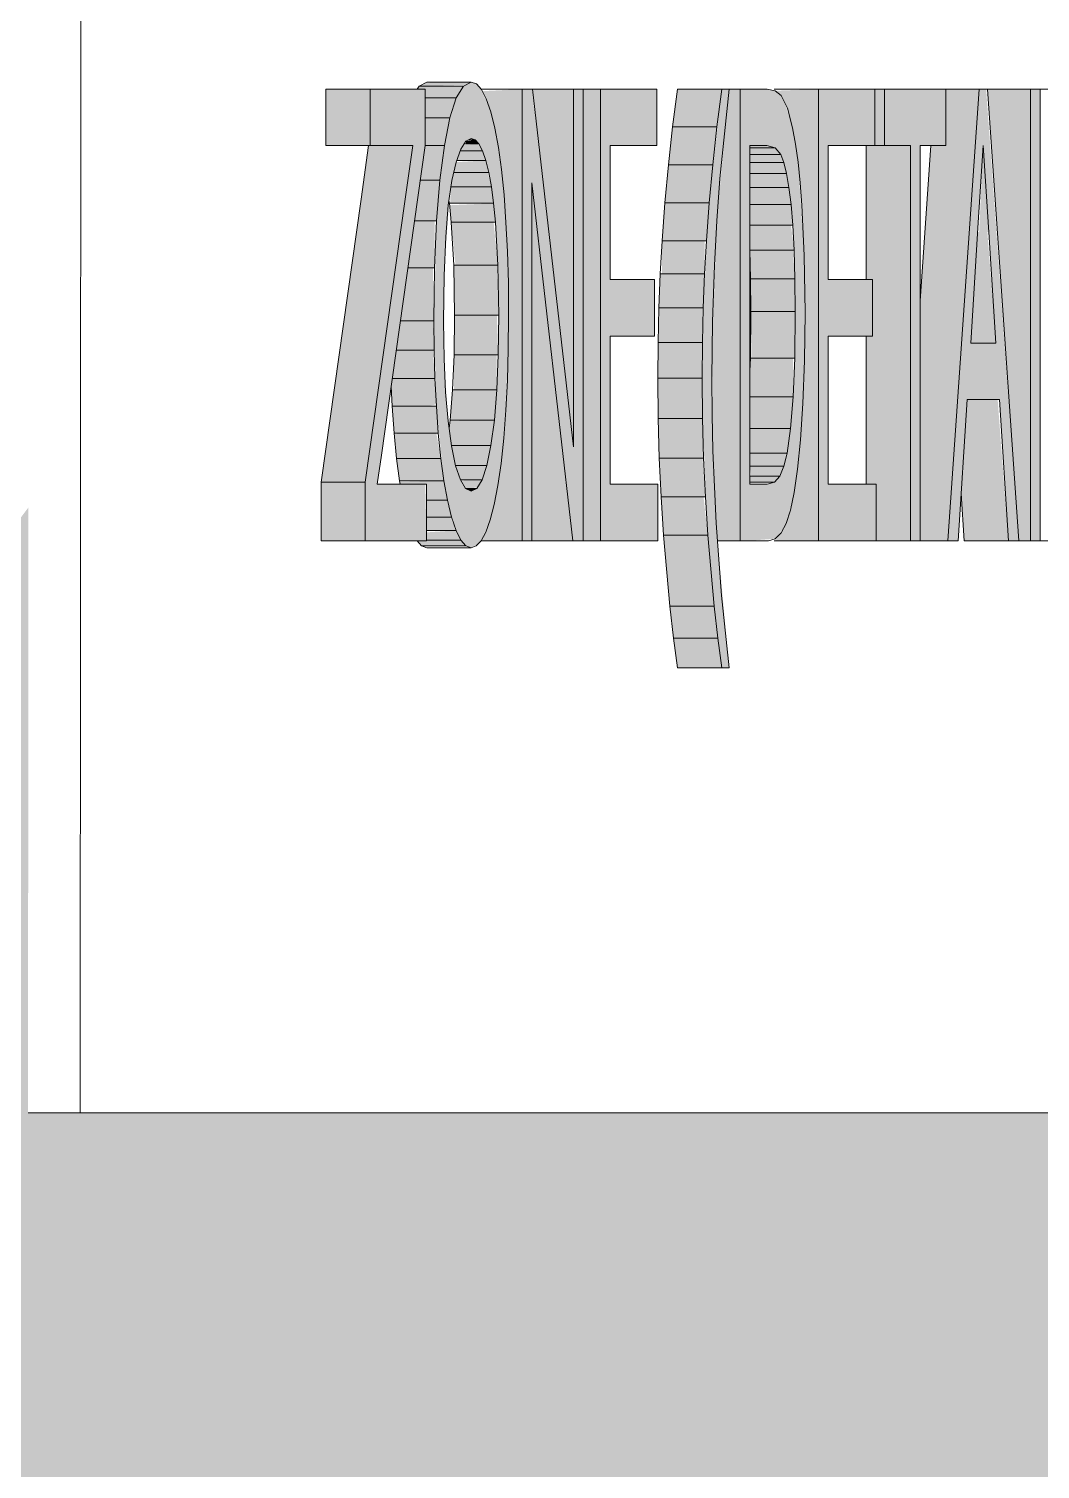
# Model space of a CAD drawing. Header units: millimetres. Extents: x -4612930 to -4329258, y -1064 to 30311.
# Drawn here: x -4522475 to -4521349, y 12646 to 14248 of the extents above; entities that cross this region are included whole.
import ezdxf

# ---------------------------------------------------------------- set-up
doc = ezdxf.new("R2010")
doc.units = ezdxf.units.MM
doc.layers.add('A-GENM', color=13, linetype='Continuous', lineweight=5)

# ---------------------------------------------------------------- blocks, each defined once
blk = doc.blocks.new('Generic Models 20 - Generic Models 13-2246191-SOUTH WEST')
at = {"layer": 'A-GENM'}
h = blk.add_hatch(color=256, dxfattribs=at)
h.paths.add_polyline_path([(-4522941.9, 10755.4), (-4522866.3, 10813.1), (-4523346.6, 10837.4), (-4523351.7, 10836.6), (-4523355.3, 10789), (-4523354.9, 10777.4), (-4522945.6, 10755.6)])
h.paths.add_polyline_path([(-4523374.6, 10778.5), (-4523371.9, 10805.9), (-4523368.9, 10834.3), (-4523370.4, 10837.8), (-4523376.9, 10839.6), (-4523381, 10840.9), (-4524586, 10904.2), (-4524591.6, 10898.9), (-4524594.7, 10855.9), (-4524593, 10843.5), (-4523375.1, 10778.5)])
h.paths.add_polyline_path([(-4523394.2, 10783.6), (-4523405.9, 10786.4), (-4523397.5, 10789), (-4523395, 10786.6)])
h.paths.add_polyline_path([(-4522856.5, 10820.6), (-4520528.4, 12600), (-4520368.2, 15902.2), (-4520832.7, 15901.6), (-4521175.5, 15445.3), (-4520679.7, 15445.3), (-4520680.7, 13042.4), (-4522475.3, 13042.4), (-4522475.1, 13715.8), (-4524580.6, 10913.6), (-4523372.9, 10849.9), (-4523374.7, 10851.1), (-4523344.3, 10847.5), (-4523339, 10846.6), (-4522907.9, 10823.4)])
h.paths.add_polyline_path([(-4524614.1, 10844.6), (-4524612.5, 10871.2), (-4524631.7, 10845.6), (-4524614.1, 10844.6)])
for p, q in [((-4522416.2, 15445.3), (-4522417.2, 13042.4)), ((-4522475.3, 13042.4), (-4522417.2, 13042.4)), ((-4522417.2, 13042.4), (-4520680.7, 13042.4))]:
    blk.add_line(p, q, dxfattribs=at)

msp = doc.modelspace()

# ---------------------------------------------------------------- hatches: boundary and pattern name
at = {"layer": 'A-GENM'}
for points in [[(-4522094.7, 14118.5), (-4522094.7, 14181.3), (-4522144, 14181.3), (-4522144, 14118.5), (-4522100.2, 14118.5)], [(-4522032, 13679), (-4522033.4, 13741.8), (-4522086.8, 13741.8), (-4522033.4, 14118.6), (-4522033.4, 14181.3), (-4522094.7, 14181.3), (-4522094.7, 14118.5), (-4522047.1, 14118.5), (-4522100.2, 13741.8), (-4522100.2, 13679)], [(-4521998.9, 14171.5), (-4521991, 14184.7), (-4522040.2, 14184.7), (-4522042.3, 14181.3), (-4522033.4, 14181.3), (-4522033.4, 14171.5), (-4522006, 14171.5)], [(-4522033.4, 14184.7), (-4521988.2, 14186.1), (-4521982.2, 14189.1), (-4522033.4, 14188.2), (-4522040.2, 14184.7)], [(-4521925.7, 13679), (-4521925.7, 14181.3), (-4521969.8, 14179), (-4521960.5, 14156), (-4521951.9, 14115.5), (-4521945.8, 14063.7), (-4521941, 13965.9), (-4521942.1, 13857.2), (-4521949, 13764.8), (-4521956.6, 13719.3), (-4521966.4, 13688.2), (-4521970.1, 13679), (-4521964.1, 13679)], [(-4521868.5, 13679), (-4521857.6, 13679), (-4521857.6, 14181.3), (-4521868.5, 14181.3), (-4521869.3, 13790.1), (-4521914.8, 14181.3), (-4521925.7, 14181.3), (-4521925.7, 13679), (-4521914.8, 13679), (-4521914.8, 14077.1), (-4521869.3, 13679)], [(-4521868.5, 13783.4), (-4521868.5, 14181.3), (-4521914.1, 14181.3), (-4521869.3, 13790.1)], [(-4521838.5, 13679), (-4521838.5, 14181.3), (-4521857.6, 14181.3), (-4521857.6, 13679)], [(-4521774.5, 13679), (-4521774.5, 13741.8), (-4521827.6, 13741.8), (-4521827.6, 13906.6), (-4521778.5, 13906.6), (-4521778.5, 13969.4), (-4521827.6, 13969.4), (-4521827.6, 14118.5), (-4521775.8, 14118.5), (-4521775.8, 14181.3), (-4521838.5, 14181.3), (-4521838.5, 13679), (-4521794.8, 13679)], [(-4521732.4, 14139.2), (-4521709, 14139.2), (-4521703.6, 14181.3), (-4521752.8, 14181.3), (-4521758.2, 14139.2)], [(-4521695.4, 13537.7), (-4521709, 13688.2), (-4521712, 13745), (-4521714.5, 13859.5), (-4521711.7, 13985.5), (-4521703.6, 14101.6), (-4521695.4, 14181.3), (-4521703.6, 14181.3), (-4521717.5, 14054.9), (-4521724.2, 13937.9), (-4521725, 13815), (-4521719.3, 13688.2), (-4521712, 13606), (-4521703.6, 13537.7)], [(-4521708.3, 13679), (-4521683.1, 13679), (-4521683.1, 14181.3), (-4521695.4, 14181.3), (-4521709.1, 14034.6), (-4521714.1, 13899.3), (-4521713.3, 13779), (-4521709, 13688.2)], [(-4521595.9, 13679), (-4521595.9, 14181.3), (-4521644.1, 14179.5), (-4521637.5, 14174.1), (-4521628.9, 14154.1), (-4521621.4, 14120.2), (-4521614.3, 14052.3), (-4521610.9, 13932.9), (-4521613.2, 13831.5), (-4521619.2, 13758.4), (-4521627.2, 13712.8), (-4521637.6, 13687.6), (-4521644.1, 13679), (-4521637.6, 13679)], [(-4521543, 13679), (-4521531.9, 13679), (-4521531.9, 13741.8), (-4521585, 13741.8), (-4521585, 13906.6), (-4521536, 13906.6), (-4521536, 13969.4), (-4521585, 13969.4), (-4521585, 14118.5), (-4521533.2, 14118.5), (-4521533.2, 14181.3), (-4521595.9, 14181.3), (-4521595.9, 13679), (-4521564.7, 13679)], [(-4521522.3, 14118.5), (-4521522.3, 14181.3), (-4521533.2, 14181.3), (-4521533.2, 14118.5)], [(-4521482.8, 13679), (-4521482.8, 14118.5), (-4521454.2, 14118.5), (-4521454.2, 14181.3), (-4521522.3, 14181.3), (-4521522.3, 14118.5), (-4521493.7, 14118.5), (-4521493.7, 13679)], [(-4521452.1, 13679), (-4521417.2, 14181.3), (-4521454.2, 14181.3), (-4521454.2, 14118.5), (-4521470.8, 14118.5), (-4521482.8, 13945.8), (-4521482.8, 13679)], [(-4521373.2, 13679), (-4521360.2, 13679), (-4521360.2, 14181.3), (-4521408, 14181.3), (-4521373.8, 13688.2)], [(-4521360.2, 13679), (-4521349.3, 13679), (-4521349.3, 14181.3), (-4521360.2, 14181.3), (-4521360.2, 13688.2)], [(-4522006, 14149.5), (-4521998.9, 14171.5), (-4522033.4, 14171.5), (-4522033.4, 14149.5), (-4522012.2, 14149.5)], [(-4522025, 14118.6), (-4522012.2, 14118.6), (-4522006, 14149.5), (-4522033.4, 14149.5), (-4522033.4, 14118.6)], [(-4521713.6, 14097.1), (-4521709, 14139.2), (-4521758.2, 14139.2), (-4521762.9, 14097.1), (-4521732.4, 14097.1)], [(-4522060.2, 14058.8), (-4522055.6, 14058.8), (-4522047.1, 14118.5), (-4522096.4, 14118.5), (-4522104.8, 14058.8), (-4522082.2, 14058.8)], [(-4522033.4, 14080), (-4522017.3, 14080), (-4522012.2, 14118.6), (-4522033.4, 14118.5), (-4522038.9, 14080)], [(-4521988.2, 14112.7), (-4521969.8, 14112.7), (-4521975, 14120.3), (-4521991, 14119.1), (-4521993.7, 14112.7), (-4521991, 14112.7)], [(-4521973.7, 14120.3), (-4521977.8, 14124.8), (-4521988.2, 14123.4), (-4521988.2, 14120.3), (-4521975, 14120.3)], [(-4521653.3, 14116), (-4521645.2, 14116.3), (-4521653.3, 14118.5), (-4521672.2, 14118.5), (-4521672.2, 14116), (-4521653.3, 14116)], [(-4521644.9, 14108.5), (-4521637.8, 14108.5), (-4521645.2, 14116), (-4521672.2, 14116), (-4521672.2, 14108.5), (-4521645.2, 14108.5)], [(-4521501.3, 13679), (-4521493.7, 13679), (-4521493.7, 14118.5), (-4521543, 14118.5), (-4521543, 13969.4), (-4521536, 13969.4), (-4521536, 13906.6), (-4521543, 13906.6), (-4521543, 13741.8), (-4521531.9, 13741.8), (-4521531.9, 13679)], [(-4521408, 14022.2), (-4521406.5, 14022.2), (-4521412.6, 14118.5), (-4521417.2, 14022.2), (-4521409.4, 14022.2)], [(-4521962.8, 14088.6), (-4521966.2, 14102), (-4521999.1, 14100), (-4522001.7, 14088.6), (-4521964.1, 14088.6)], [(-4521973.7, 14102), (-4521966.2, 14102), (-4521969.8, 14112.7), (-4521994.6, 14112.7), (-4521998.4, 14102), (-4521975, 14102)], [(-4521637.8, 14099.7), (-4521634.6, 14099.7), (-4521637.8, 14108.5), (-4521672.2, 14108.5), (-4521672.2, 14099.7), (-4521644.1, 14099.7)], [(-4521637.8, 14087.5), (-4521631.6, 14087.5), (-4521634.6, 14099.7), (-4521672.2, 14099.7), (-4521672.2, 14087.5), (-4521645.2, 14087.5)], [(-4521959.9, 14072.7), (-4521964.1, 14088.6), (-4522001.8, 14088.4), (-4522003.9, 14072.7), (-4521963.6, 14072.7)], [(-4521732.4, 14054.9), (-4521717.5, 14054.9), (-4521713.6, 14097.1), (-4521762.9, 14097.1), (-4521766.8, 14054.9), (-4521762.9, 14054.9)], [(-4521628.9, 14071.8), (-4521631.6, 14087.5), (-4521672.2, 14087.5), (-4521672.2, 14071.8), (-4521631.6, 14071.8)], [(-4522045.3, 14034.6), (-4522020.9, 14034.6), (-4522017.3, 14080), (-4522038.9, 14080), (-4522041.9, 14058.8)], [(-4521961.5, 14054.3), (-4521957.4, 14054.3), (-4521959.9, 14072.7), (-4522004.8, 14072.7), (-4522005.8, 14054.3), (-4521962.8, 14054.3)], [(-4521914.8, 13679), (-4521869.3, 13679), (-4521914.8, 14077.1), (-4521914.8, 13688.2)], [(-4521631.6, 14052.8), (-4521626.5, 14052.8), (-4521628.9, 14071.8), (-4521672.2, 14071.8), (-4521672.2, 14052.8), (-4521645.2, 14052.8)], [(-4522100.2, 13744.1), (-4522055.6, 14058.8), (-4522104.8, 14058.8), (-4522149.4, 13744.1)], [(-4521959.1, 14033.4), (-4521955.3, 14033.4), (-4521957.4, 14054.3), (-4522006.4, 14052.1), (-4522003.8, 14033.4), (-4521959.9, 14033.4)], [(-4521762.9, 14012.6), (-4521720.7, 14012.6), (-4521717.5, 14054.9), (-4521766.8, 14054.9), (-4521769.9, 14012.6), (-4521766.8, 14012.6)], [(-4521624.4, 14029.8), (-4521626.5, 14052.8), (-4521672.2, 14052.8), (-4521672.2, 14029.8), (-4521626.5, 14029.8)], [(-4522052.7, 13982.4), (-4522023.1, 13982.4), (-4522023.1, 14034.6), (-4522045.3, 14034.6), (-4522047.1, 14021.8)], [(-4521964.1, 13985.4), (-4521952.6, 13985.4), (-4521957.4, 14033.4), (-4522004.6, 14033.4), (-4521999.8, 13985.4), (-4521975, 13985.4)], [(-4521672.2, 14002.3), (-4521623, 14002.3), (-4521626.5, 14029.8), (-4521672.2, 14029.8), (-4521672.2, 14002.7)], [(-4521398.6, 13898.8), (-4521408, 14022.2), (-4521418.7, 14022.2), (-4521426.6, 13898.8), (-4521403.3, 13898.8)], [(-4521732.4, 13975.7), (-4521722.7, 13975.7), (-4521722.7, 14012.6), (-4521769.9, 14012.6), (-4521769.9, 13975.7), (-4521762.9, 13975.7)], [(-4521671.4, 13970.3), (-4521622.1, 13970.3), (-4521624.4, 14002.3), (-4521672.2, 14002.3), (-4521671.4, 13973)], [(-4522023.9, 13923.5), (-4522025, 13982.4), (-4522052.7, 13982.4), (-4522061, 13923.5), (-4522025, 13923.5)], [(-4522000.9, 13929.8), (-4521951.6, 13929.8), (-4521953.6, 13985.4), (-4522001.8, 13985.4), (-4522001.4, 13962.2)], [(-4521725.1, 13937.9), (-4521724.2, 13937.9), (-4521722.7, 13975.7), (-4521772, 13975.7), (-4521773.5, 13937.9), (-4521732.4, 13937.9)], [(-4521622.1, 13933.8), (-4521621.8, 13933.8), (-4521623, 13970.3), (-4521671.4, 13970.3), (-4521670.4, 13933.8), (-4521622.4, 13933.8)], [(-4522065.6, 13891), (-4522023.5, 13891), (-4522025, 13923.5), (-4522061, 13923.5)], [(-4521964.1, 13885.6), (-4521952.2, 13885.6), (-4521953.8, 13929.8), (-4522000.9, 13929.8), (-4522001.4, 13885.6), (-4521975, 13885.6)], [(-4521725.1, 13899.3), (-4521725.1, 13937.9), (-4521773.5, 13937.9), (-4521774.3, 13899.3), (-4521732.4, 13899.3)], [(-4521622.4, 13882.2), (-4521622.4, 13933.8), (-4521671.1, 13933.8), (-4521670.7, 13882.2), (-4521624.2, 13882.2)], [(-4521725.4, 13859.9), (-4521725.1, 13899.3), (-4521774.3, 13899.3), (-4521774.5, 13859.9), (-4521732.4, 13859.9)], [(-4522023.5, 13859.3), (-4522022.6, 13859.3), (-4522025, 13891), (-4522065.6, 13891), (-4522070.1, 13859.3), (-4522025, 13859.3)], [(-4521975, 13846.7), (-4521953.8, 13846.7), (-4521953.8, 13885.6), (-4522001.4, 13885.6), (-4522001.4, 13846.7)], [(-4521627, 13838.9), (-4521624.2, 13838.9), (-4521624.2, 13882.2), (-4521671.7, 13882.2), (-4521671.7, 13838.9), (-4521645.2, 13838.9)], [(-4521732.4, 13815), (-4521725, 13815), (-4521725.4, 13859.9), (-4521774.6, 13859.9), (-4521774.2, 13815)], [(-4522032, 13828.5), (-4522021.2, 13830.6), (-4522023.5, 13859.3), (-4522070.1, 13859.3), (-4522071.4, 13850.4), (-4522070.3, 13828.5), (-4522033.4, 13828.5)], [(-4522005.7, 13813.1), (-4521956.5, 13813.1), (-4521953.8, 13846.7), (-4522003, 13846.7), (-4522004.3, 13830.6)], [(-4522025, 13798.5), (-4522018.9, 13798.5), (-4522021.1, 13828.5), (-4522070.3, 13828.5), (-4522067.6, 13798.5), (-4522032, 13798.5)], [(-4521661.5, 13803.7), (-4521627, 13803.7), (-4521624.2, 13838.9), (-4521672.2, 13838.9), (-4521671.7, 13803.7)], [(-4521408, 13679), (-4521384.7, 13679), (-4521396.6, 13836), (-4521430.6, 13836), (-4521437.2, 13731.3), (-4521433.9, 13679), (-4521409.4, 13679)], [(-4521960.3, 13785), (-4521956.5, 13813.1), (-4522005.9, 13812.1), (-4522006.9, 13804.1), (-4522004.2, 13785), (-4521964.1, 13785)], [(-4521773.1, 13770.9), (-4521723.8, 13770.9), (-4521725, 13815), (-4521774.2, 13815)], [(-4522032, 13770.5), (-4522016.1, 13770.5), (-4522021.1, 13798.5), (-4522068, 13797.8), (-4522065.3, 13770.5), (-4522033.4, 13770.5)], [(-4521634.4, 13776.5), (-4521630.8, 13776.5), (-4521627, 13803.7), (-4521672.2, 13803.7), (-4521671.7, 13776.5), (-4521645.2, 13776.5)], [(-4521999.6, 13762.6), (-4521964.9, 13762.6), (-4521960.3, 13785), (-4522004.2, 13784.5), (-4521999.7, 13762.6)], [(-4522021.1, 13745.7), (-4522012.7, 13745.7), (-4522016.1, 13770.5), (-4522065.3, 13770.5), (-4522062, 13745.7), (-4522025, 13745.7)], [(-4521723.8, 13727.6), (-4521721.8, 13727.6), (-4521725, 13770.9), (-4521773.1, 13770.9), (-4521771.1, 13727.6), (-4521725, 13727.6)], [(-4521651.6, 13761.8), (-4521634.4, 13761.8), (-4521631.9, 13776.5), (-4521672.2, 13776.5), (-4521671.7, 13761.8), (-4521668.8, 13761.8)], [(-4521975, 13746.7), (-4521970.1, 13746.7), (-4521964.9, 13762.6), (-4521999.6, 13762.4), (-4521994.4, 13746.7), (-4521975.9, 13746.7)], [(-4521645, 13750.9), (-4521638.9, 13750.9), (-4521634.4, 13761.8), (-4521672.2, 13761.8), (-4521670.7, 13750.9), (-4521645.2, 13750.9)], [(-4521653, 13744.1), (-4521644.1, 13745), (-4521638.9, 13750.9), (-4521672.2, 13750.9), (-4521671.7, 13744.1)], [(-4522149.4, 13679), (-4522100.2, 13679), (-4522100.2, 13744.1), (-4522149.4, 13744.1), (-4522149.4, 13688.2)], [(-4522021.1, 13723.9), (-4522008.8, 13723.9), (-4522012.7, 13745.7), (-4522061.7, 13744.1), (-4522061.3, 13741.8), (-4522032, 13741.8), (-4522032, 13723.9), (-4522025, 13723.9)], [(-4521982, 13737.1), (-4521975, 13738.7), (-4521970.1, 13746.7), (-4521993.9, 13745.8), (-4521988.3, 13737.1), (-4521982.4, 13737.1)], [(-4521982.4, 13733.9), (-4521976.7, 13737.1), (-4521988.3, 13736.9)], [(-4522009.5, 13705.3), (-4522004.2, 13705.3), (-4522009.5, 13723.9), (-4522032, 13723.9), (-4522032, 13705.3), (-4522012.7, 13705.3)], [(-4521732.4, 13685), (-4521719.1, 13685), (-4521723.8, 13727.6), (-4521771.1, 13727.6), (-4521768.3, 13685)], [(-4522005.7, 13690.4), (-4521999.2, 13690.4), (-4522005.7, 13705.3), (-4522032, 13705.3), (-4522032, 13690.4), (-4522008.8, 13690.4)], [(-4522025, 13679.7), (-4521993.9, 13679.7), (-4521999.2, 13690.4), (-4522032, 13688.2), (-4522032, 13679.7)], [(-4521761.3, 13606), (-4521712, 13606), (-4521719.1, 13685), (-4521768.3, 13685)], [(-4521988.3, 13673.3), (-4521994.4, 13679.7), (-4522042.5, 13679), (-4522037.5, 13673.3), (-4521988.7, 13673.3)], [(-4521757.2, 13570.5), (-4521708, 13570.5), (-4521712, 13606), (-4521761.3, 13606)], [(-4521732.4, 13537.7), (-4521703.6, 13537.7), (-4521708, 13570.5), (-4521757.2, 13570.5), (-4521752.8, 13537.7)]]:
    msp.add_hatch(color=256, dxfattribs=at).paths.add_polyline_path(points)
h = msp.add_hatch(color=256, dxfattribs=at)
h.paths.add_polyline_path([(-4521982.3, 13671.2), (-4521975, 13675), (-4521970.1, 13681.2), (-4521961.2, 13702.1), (-4521952.5, 13740.3), (-4521946.1, 13793.1), (-4521941.2, 13885.6), (-4521941, 13965.9), (-4521945.8, 14063.7), (-4521952, 14116.4), (-4521960.5, 14156), (-4521971.2, 14181.3), (-4521976.4, 14187.1), (-4521982.2, 14189.1), (-4521991, 14184.7), (-4521998.9, 14171.5), (-4522007.8, 14140.4), (-4522015.4, 14094.6), (-4522020.9, 14034.6), (-4522023.9, 13922.9), (-4522021.1, 13828.5), (-4522012.7, 13745.7), (-4522004.2, 13705.3), (-4521993.9, 13679.7), (-4521988.3, 13673.3), (-4521982.4, 13671.2)])
h.paths.add_polyline_path([(-4521982.4, 13733.9), (-4521988.7, 13737.1), (-4521994.4, 13746.7), (-4521999.7, 13762.6), (-4522008.1, 13813.1), (-4522012.4, 13881.3), (-4522012.1, 13982.2), (-4522006.6, 14060.3), (-4521998.4, 14102), (-4521990.3, 14120.3), (-4521988.2, 14123.4), (-4521982.2, 14126.4), (-4521975, 14121.7), (-4521969.8, 14112.7), (-4521962.8, 14088.6), (-4521957.4, 14054.3), (-4521952.6, 13985.4), (-4521952.2, 13885.6), (-4521956.5, 13813.1), (-4521964.9, 13762.6), (-4521975, 13738.7), (-4521975.9, 13737.1)])
h = msp.add_hatch(color=256, dxfattribs=at)
h.paths.add_polyline_path([(-4521672.2, 13679), (-4521644.1, 13681.2), (-4521634.4, 13693.7), (-4521630.8, 13701.6), (-4521623, 13732.5), (-4521615.9, 13791.1), (-4521611.5, 13878.9), (-4521611.8, 13996.3), (-4521618.6, 14099.9), (-4521626.5, 14144.9), (-4521634.6, 14168.2), (-4521637.8, 14174.3), (-4521645.2, 14179.7), (-4521653.1, 14181.3), (-4521683.1, 14181.3), (-4521683.1, 13679)])
h.paths.add_polyline_path([(-4521653, 13741.8), (-4521672.2, 13741.8), (-4521672.2, 14118.5), (-4521645.2, 14116.3), (-4521644.1, 14116), (-4521637.8, 14108.5), (-4521631.6, 14087.5), (-4521626.4, 14052.3), (-4521622.8, 13996.3), (-4521622.1, 13908.5), (-4521624.8, 13831.5), (-4521630.8, 13776.5), (-4521638.9, 13750.9), (-4521645.2, 13744), (-4521651.6, 13742.2)])
h = msp.add_hatch(color=256, dxfattribs=at)
h.paths.add_polyline_path([(-4521373.2, 13679), (-4521409.4, 14181.3), (-4521417.2, 14181.3), (-4521452.1, 13679), (-4521440.6, 13679), (-4521428.7, 13836), (-4521394.7, 13836), (-4521384.7, 13679)])
h.paths.add_polyline_path([(-4521403.3, 13898.8), (-4521426.6, 13898.8), (-4521412.6, 14118.5), (-4521398.6, 13898.8)])

# ---------------------------------------------------------------- linework, layer by layer
for p, q in [((-4522144, 14118.5), (-4522144, 14181.3)), ((-4522144, 14181.3), (-4522094.7, 14181.3)), ((-4522033.4, 14181.3), (-4522094.7, 14181.3)), ((-4522094.7, 14181.3), (-4522094.7, 14118.5)), ((-4522042.3, 14181.3), (-4522040.2, 14184.7)), ((-4522040.2, 14184.7), (-4522031.5, 14189.1)), ((-4522040.2, 14184.7), (-4521991, 14184.7)), ((-4522033.4, 14118.5), (-4522033.4, 14181.3)), ((-4522031.5, 14189.1), (-4521982.2, 14189.1)), ((-4521991, 14184.7), (-4521998.9, 14171.5)), ((-4521982.2, 14189.1), (-4521991, 14184.7)), ((-4521976.4, 14187.1), (-4521982.2, 14189.1)), ((-4521970.8, 14180.9), (-4521976.4, 14187.1)), ((-4521971.2, 14181.3), (-4521925.7, 14181.3)), ((-4521965.5, 14170.5), (-4521970.8, 14180.9)), ((-4521914.1, 14181.3), (-4521925.7, 14181.3)), ((-4521925.7, 14181.3), (-4521925.7, 13679)), ((-4521868.5, 13783.4), (-4521914.1, 14181.3)), ((-4521914.1, 14181.3), (-4521868.5, 14181.3)), ((-4521857.6, 14181.3), (-4521868.5, 14181.3)), ((-4521868.5, 14181.3), (-4521868.5, 13783.4)), ((-4521857.6, 13679), (-4521857.6, 14181.3)), ((-4521857.6, 14181.3), (-4521838.5, 14181.3)), ((-4521775.8, 14181.3), (-4521838.5, 14181.3)), ((-4521838.5, 14181.3), (-4521838.5, 13679)), ((-4521775.8, 14118.5), (-4521775.8, 14181.3)), ((-4521758.2, 14139.2), (-4521752.8, 14181.3)), ((-4521752.8, 14181.3), (-4521703.6, 14181.3)), ((-4521703.6, 14181.3), (-4521709, 14139.2)), ((-4521705.6, 14081.8), (-4521695.4, 14181.3)), ((-4521695.4, 14181.3), (-4521703.6, 14181.3)), ((-4521695.4, 14181.3), (-4521683.1, 14181.3)), ((-4521653.1, 14181.3), (-4521683.1, 14181.3)), ((-4521683.1, 14181.3), (-4521683.1, 13679)), ((-4521644.1, 14179.5), (-4521653.1, 14181.3)), ((-4521645.2, 14181.3), (-4521595.9, 14181.3)), ((-4521533.2, 14181.3), (-4521595.9, 14181.3)), ((-4521595.9, 14181.3), (-4521595.9, 13679)), ((-4521533.2, 14118.5), (-4521533.2, 14181.3)), ((-4521533.2, 14181.3), (-4521522.3, 14181.3)), ((-4521454.2, 14181.3), (-4521522.3, 14181.3)), ((-4521522.3, 14181.3), (-4521522.3, 14118.5)), ((-4521454.2, 14118.5), (-4521454.2, 14181.3)), ((-4521454.2, 14181.3), (-4521417.2, 14181.3)), ((-4521417.2, 14181.3), (-4521452.1, 13679)), ((-4521408, 14181.3), (-4521417.2, 14181.3)), ((-4521373.2, 13679), (-4521408, 14181.3)), ((-4521408, 14181.3), (-4521360.2, 14181.3)), ((-4521349.3, 14181.3), (-4521360.2, 14181.3)), ((-4521360.2, 14181.3), (-4521360.2, 13679)), ((-4521349.3, 13679), (-4521349.3, 14181.3)), ((-4521349.3, 14181.3), (-4521327.5, 14181.3)), ((-4522033.4, 14171.5), (-4521998.9, 14171.5)), ((-4521998.9, 14171.5), (-4522006, 14149.5)), ((-4521960.5, 14156), (-4521965.5, 14170.5)), ((-4521637.5, 14174.1), (-4521644.1, 14179.5)), ((-4521630.5, 14160.1), (-4521637.5, 14174.1)), ((-4522033.4, 14149.5), (-4522006, 14149.5)), ((-4522006, 14149.5), (-4522012.2, 14118.6)), ((-4521956, 14137.8), (-4521960.5, 14156)), ((-4521624.7, 14138.1), (-4521630.5, 14160.1)), ((-4521952, 14116.4), (-4521956, 14137.8)), ((-4521762.9, 14097.1), (-4521758.2, 14139.2)), ((-4521758.2, 14139.2), (-4521709, 14139.2)), ((-4521709, 14139.2), (-4521713.6, 14097.1)), ((-4521621.4, 14120.2), (-4521624.7, 14138.1)), ((-4522144, 14118.5), (-4522094.7, 14118.5)), ((-4522104.8, 14058.8), (-4522096.4, 14118.5)), ((-4522094.7, 14118.5), (-4522047.1, 14118.5)), ((-4522082.2, 13774.2), (-4522033.4, 14118.5)), ((-4522047.1, 14118.5), (-4522055.6, 14058.8)), ((-4522033.4, 14118.6), (-4522012.2, 14118.6)), ((-4522012.2, 14118.6), (-4522017.3, 14080)), ((-4521993.9, 14114.6), (-4521988.2, 14123.4)), ((-4521990.3, 14120.3), (-4521973.7, 14120.3)), ((-4521988.2, 14123.4), (-4521982.2, 14126.4)), ((-4521985.3, 14124.8), (-4521977.8, 14124.8)), ((-4521982.2, 14126.4), (-4521977.8, 14124.8)), ((-4521977.8, 14124.8), (-4521973.7, 14120.3)), ((-4521973.7, 14120.3), (-4521969.8, 14112.7)), ((-4521948.6, 14091.7), (-4521952, 14116.4)), ((-4521827.6, 13969.4), (-4521827.6, 14118.5)), ((-4521827.6, 14118.5), (-4521775.8, 14118.5)), ((-4521672.3, 14116), (-4521644.1, 14116)), ((-4521672.2, 13741.8), (-4521672.2, 14118.5)), ((-4521672.2, 14118.5), (-4521653.3, 14118.5)), ((-4521653.3, 14118.5), (-4521644.1, 14116)), ((-4521644.1, 14116), (-4521637.8, 14108.5)), ((-4521618.6, 14099.9), (-4521621.4, 14120.2)), ((-4521585, 13969.4), (-4521585, 14118.5)), ((-4521585, 14118.5), (-4521533.2, 14118.5)), ((-4521543, 13969.4), (-4521543, 14118.5)), ((-4521533.2, 14118.5), (-4521522.3, 14118.5)), ((-4521522.3, 14118.5), (-4521493.7, 14118.5)), ((-4521493.7, 14118.5), (-4521493.7, 13679)), ((-4521482.8, 13679), (-4521482.8, 14118.5)), ((-4521482.8, 14118.5), (-4521454.2, 14118.5)), ((-4521482.8, 13945.8), (-4521470.8, 14118.5)), ((-4521418.1, 14033), (-4521412.6, 14118.5)), ((-4521412.6, 14118.5), (-4521406.5, 14022.2)), ((-4522003.9, 14079.5), (-4521999.1, 14100)), ((-4521999.1, 14100), (-4521993.9, 14114.6)), ((-4521998.4, 14102), (-4521966.2, 14102)), ((-4521994.6, 14112.7), (-4521969.8, 14112.7)), ((-4521969.8, 14112.7), (-4521966.2, 14102)), ((-4521966.2, 14102), (-4521962.8, 14088.6)), ((-4521672.5, 14108.5), (-4521637.8, 14108.5)), ((-4521672.2, 14099.7), (-4521634.6, 14099.7)), ((-4521637.8, 14108.5), (-4521634.6, 14099.7)), ((-4521634.6, 14099.7), (-4521631.6, 14087.5)), ((-4521616.3, 14077.2), (-4521618.6, 14099.9)), ((-4522001.7, 14088.6), (-4521962.8, 14088.6)), ((-4521962.8, 14088.6), (-4521959.9, 14072.7)), ((-4521945.8, 14063.7), (-4521948.6, 14091.7)), ((-4521766.8, 14054.9), (-4521762.9, 14097.1)), ((-4521762.9, 14097.1), (-4521713.6, 14097.1)), ((-4521713.6, 14097.1), (-4521717.5, 14054.9)), ((-4521672.2, 14087.5), (-4521631.6, 14087.5)), ((-4521631.6, 14087.5), (-4521628.9, 14071.8)), ((-4522038.9, 14080), (-4522017.3, 14080)), ((-4522017.3, 14080), (-4522020.9, 14034.6)), ((-4522007.8, 14052.1), (-4522003.9, 14079.5)), ((-4522004.8, 14072.7), (-4521959.9, 14072.7)), ((-4521959.9, 14072.7), (-4521957.4, 14054.3)), ((-4521914.8, 13679), (-4521914.8, 14077.1)), ((-4521914.8, 14077.1), (-4521869.3, 13679)), ((-4521709.1, 14034.6), (-4521705.6, 14081.8)), ((-4521672.2, 14071.8), (-4521628.9, 14071.8)), ((-4521628.9, 14071.8), (-4521626.5, 14052.8)), ((-4521614.3, 14052.3), (-4521616.3, 14077.2)), ((-4522149.4, 13744.1), (-4522104.8, 14058.8)), ((-4522055.6, 14058.8), (-4522100.2, 13744.1)), ((-4522010.7, 14016.9), (-4522007.8, 14052.1)), ((-4522006.6, 14054.3), (-4522007.1, 14057.4)), ((-4522004.6, 14033.4), (-4522006.6, 14054.3)), ((-4522006.6, 14054.3), (-4521957.4, 14054.3)), ((-4521957.4, 14054.3), (-4521955.3, 14033.4)), ((-4521943.6, 14033.1), (-4521945.8, 14063.7)), ((-4521769.9, 14012.6), (-4521766.8, 14054.9)), ((-4521766.8, 14054.9), (-4521717.5, 14054.9)), ((-4521717.5, 14054.9), (-4521720.7, 14012.6)), ((-4521672.2, 14052.8), (-4521626.5, 14052.8)), ((-4521626.5, 14052.8), (-4521624.4, 14029.8)), ((-4521611.8, 13996.3), (-4521614.3, 14052.3)), ((-4522045.3, 14034.6), (-4522020.9, 14034.6)), ((-4522020.9, 14034.6), (-4522023.1, 13982.4)), ((-4522001.8, 13985.4), (-4522004.6, 14033.4)), ((-4522004.6, 14033.4), (-4521955.3, 14033.4)), ((-4521955.3, 14033.4), (-4521952.6, 13985.4)), ((-4521942, 14000.5), (-4521943.6, 14033.1)), ((-4521711.7, 13985.5), (-4521709.1, 14034.6)), ((-4521672.2, 14029.8), (-4521624.4, 14029.8)), ((-4521624.4, 14029.8), (-4521623, 14002.3)), ((-4521426.6, 13898.8), (-4521418.1, 14033)), ((-4521406.5, 14022.2), (-4521398.6, 13898.8)), ((-4522012.4, 13973.8), (-4522010.7, 14016.9)), ((-4521772, 13975.7), (-4521769.9, 14012.6)), ((-4521769.9, 14012.6), (-4521720.7, 14012.6)), ((-4521720.7, 14012.6), (-4521722.7, 13975.7)), ((-4521941, 13965.9), (-4521942, 14000.5)), ((-4521671.4, 13970.3), (-4521672.2, 14002.3)), ((-4521672.2, 14002.3), (-4521623, 14002.3)), ((-4521623, 14002.3), (-4521622.1, 13970.3)), ((-4521610.9, 13932.9), (-4521611.8, 13996.3)), ((-4522052.7, 13982.4), (-4522023.1, 13982.4)), ((-4522023.1, 13982.4), (-4522023.9, 13923.5)), ((-4522013, 13922.9), (-4522012.4, 13973.8)), ((-4522000.9, 13929.8), (-4522001.8, 13985.4)), ((-4522001.8, 13985.4), (-4521952.6, 13985.4)), ((-4521952.6, 13985.4), (-4521951.6, 13929.8)), ((-4521773.5, 13937.9), (-4521772, 13975.7)), ((-4521772, 13975.7), (-4521722.7, 13975.7)), ((-4521722.7, 13975.7), (-4521724.2, 13937.9)), ((-4521713.8, 13922.6), (-4521711.7, 13985.5)), ((-4521940.7, 13929.3), (-4521941, 13965.9)), ((-4521778.5, 13969.4), (-4521827.6, 13969.4)), ((-4521778.5, 13906.6), (-4521778.5, 13969.4)), ((-4521671.1, 13933.8), (-4521671.4, 13970.3)), ((-4521671.4, 13970.3), (-4521622.1, 13970.3)), ((-4521622.1, 13970.3), (-4521621.8, 13933.8)), ((-4521536, 13969.4), (-4521585, 13969.4)), ((-4521536, 13906.6), (-4521536, 13969.4)), ((-4522023.9, 13923.5), (-4522061, 13923.5)), ((-4522023.9, 13923.5), (-4522023.5, 13891)), ((-4522001.4, 13885.6), (-4522000.9, 13929.8)), ((-4522000.9, 13929.8), (-4521951.6, 13929.8)), ((-4521951.6, 13929.8), (-4521952.2, 13885.6)), ((-4521941.1, 13892.2), (-4521940.7, 13929.3)), ((-4521774.3, 13899.3), (-4521773.5, 13937.9)), ((-4521773.5, 13937.9), (-4521724.2, 13937.9)), ((-4521724.2, 13937.9), (-4521725.1, 13899.3)), ((-4521671.7, 13882.2), (-4521671.1, 13933.8)), ((-4521671.1, 13933.8), (-4521621.8, 13933.8)), ((-4521621.8, 13933.8), (-4521622.4, 13882.2)), ((-4521611.5, 13878.9), (-4521610.9, 13932.9)), ((-4522012.4, 13881.3), (-4522013, 13922.9)), ((-4521714.5, 13859.5), (-4521713.8, 13922.6)), ((-4521942.1, 13857.2), (-4521941.1, 13892.2)), ((-4521827.6, 13741.8), (-4521827.6, 13906.6)), ((-4521827.6, 13906.6), (-4521778.5, 13906.6)), ((-4521774.6, 13859.9), (-4521774.3, 13899.3)), ((-4521774.3, 13899.3), (-4521725.1, 13899.3)), ((-4521725.1, 13899.3), (-4521725.4, 13859.9)), ((-4521585, 13741.8), (-4521585, 13906.6)), ((-4521585, 13906.6), (-4521536, 13906.6)), ((-4521543, 13741.8), (-4521543, 13906.6)), ((-4521398.6, 13898.8), (-4521426.6, 13898.8)), ((-4522065.6, 13891), (-4522023.5, 13891)), ((-4522023.5, 13891), (-4522022.6, 13859.3)), ((-4522010.8, 13844.3), (-4522012.4, 13881.3)), ((-4522003, 13846.7), (-4522001.4, 13885.6)), ((-4522001.4, 13885.6), (-4521952.2, 13885.6)), ((-4521952.2, 13885.6), (-4521953.8, 13846.7)), ((-4521672.2, 13867.8), (-4521671.7, 13882.2)), ((-4521671.7, 13882.2), (-4521622.4, 13882.2)), ((-4521622.4, 13882.2), (-4521624.2, 13838.9)), ((-4521613.2, 13831.5), (-4521611.5, 13878.9)), ((-4521774.2, 13815), (-4521774.6, 13859.9)), ((-4521774.6, 13859.9), (-4521725.4, 13859.9)), ((-4521725.4, 13859.9), (-4521725, 13815)), ((-4521714.2, 13819.3), (-4521714.5, 13859.5)), ((-4522070.3, 13828.5), (-4522071.4, 13850.4)), ((-4522070.1, 13859.3), (-4522022.6, 13859.3)), ((-4522022.6, 13859.3), (-4522021.1, 13828.5)), ((-4522008, 13812.1), (-4522010.8, 13844.3)), ((-4522005.7, 13813.1), (-4522003, 13846.7)), ((-4522003, 13846.7), (-4521953.8, 13846.7)), ((-4521953.8, 13846.7), (-4521956.5, 13813.1)), ((-4521943.7, 13824.1), (-4521942.1, 13857.2)), ((-4522068.1, 13798.5), (-4522070.3, 13828.5)), ((-4522070.3, 13828.5), (-4522021.1, 13828.5)), ((-4522021.1, 13828.5), (-4522018.9, 13798.5)), ((-4521672.2, 13838.9), (-4521624.2, 13838.9)), ((-4521624.2, 13838.9), (-4521627, 13803.7)), ((-4521615.9, 13791.1), (-4521613.2, 13831.5)), ((-4521440.6, 13679), (-4521430.6, 13836)), ((-4521430.6, 13836), (-4521394.7, 13836)), ((-4521394.7, 13836), (-4521384.7, 13679)), ((-4522004.2, 13784.5), (-4522008, 13812.1)), ((-4522006.9, 13804.1), (-4522005.7, 13813.1)), ((-4522005.7, 13813.1), (-4521956.5, 13813.1)), ((-4521956.5, 13813.1), (-4521960.3, 13785)), ((-4521946.1, 13793.1), (-4521943.7, 13824.1)), ((-4521773.1, 13770.9), (-4521774.2, 13815)), ((-4521774.2, 13815), (-4521725, 13815)), ((-4521725, 13815), (-4521723.8, 13770.9)), ((-4521713.3, 13779), (-4521714.2, 13819.3)), ((-4522065.3, 13770.5), (-4522068.1, 13798.5)), ((-4522068.1, 13798.5), (-4522018.9, 13798.5)), ((-4522018.9, 13798.5), (-4522016.1, 13770.5)), ((-4521672.2, 13803.7), (-4521627, 13803.7)), ((-4521627, 13803.7), (-4521630.8, 13776.5)), ((-4522004.3, 13785), (-4521960.3, 13785)), ((-4521999.6, 13762.4), (-4522004.2, 13784.5)), ((-4521960.3, 13785), (-4521964.9, 13762.6)), ((-4521949, 13764.8), (-4521946.1, 13793.1)), ((-4521619.2, 13758.4), (-4521615.9, 13791.1)), ((-4522086.8, 13741.8), (-4522082.2, 13774.2)), ((-4522062, 13745.7), (-4522065.3, 13770.5)), ((-4522065.3, 13770.5), (-4522016.1, 13770.5)), ((-4522016.1, 13770.5), (-4522012.7, 13745.7)), ((-4521952.5, 13740.3), (-4521949, 13764.8)), ((-4521771.1, 13727.6), (-4521773.1, 13770.9)), ((-4521773.1, 13770.9), (-4521723.8, 13770.9)), ((-4521723.8, 13770.9), (-4521721.8, 13727.6)), ((-4521711.8, 13738.8), (-4521713.3, 13779)), ((-4521672.2, 13776.5), (-4521630.8, 13776.5)), ((-4521630.8, 13776.5), (-4521634.4, 13761.8)), ((-4521999.7, 13762.6), (-4521964.9, 13762.6)), ((-4521994.4, 13746.6), (-4521999.6, 13762.4)), ((-4521964.9, 13762.6), (-4521970.1, 13746.7)), ((-4521672.2, 13761.8), (-4521634.4, 13761.8)), ((-4521672.2, 13750.9), (-4521638.9, 13750.9)), ((-4521638.9, 13750.9), (-4521645, 13744.1)), ((-4521634.4, 13761.8), (-4521638.9, 13750.9)), ((-4521623, 13732.5), (-4521619.2, 13758.4)), ((-4522149.4, 13679), (-4522149.4, 13744.1)), ((-4522149.4, 13744.1), (-4522100.2, 13744.1)), ((-4522100.2, 13744.1), (-4522100.2, 13679)), ((-4522032, 13741.8), (-4522086.8, 13741.8)), ((-4522061.3, 13741.8), (-4522062, 13745.7)), ((-4522062, 13745.7), (-4522012.7, 13745.7)), ((-4522032, 13679), (-4522032, 13741.8)), ((-4522012.7, 13745.7), (-4522008.8, 13723.9)), ((-4521994.4, 13746.7), (-4521970.1, 13746.7)), ((-4521988.7, 13737.1), (-4521994.4, 13746.6)), ((-4521982.4, 13733.9), (-4521988.7, 13737.1)), ((-4521988.7, 13737.1), (-4521975.9, 13737.1)), ((-4521975.9, 13737.1), (-4521982.4, 13733.9)), ((-4521970.1, 13746.7), (-4521975.9, 13737.1)), ((-4521956.6, 13719.3), (-4521952.5, 13740.3)), ((-4521774.5, 13741.8), (-4521827.6, 13741.8)), ((-4521774.5, 13679), (-4521774.5, 13741.8)), ((-4521709.7, 13698.6), (-4521711.8, 13738.8)), ((-4521672.2, 13744.1), (-4521645, 13744.1)), ((-4521653, 13741.8), (-4521672.2, 13741.8)), ((-4521645, 13744.1), (-4521653, 13741.8)), ((-4521627.2, 13712.8), (-4521623, 13732.5)), ((-4521531.9, 13741.8), (-4521585, 13741.8)), ((-4521531.9, 13679), (-4521531.9, 13741.8)), ((-4521433.9, 13679), (-4521437.2, 13731.3)), ((-4522032, 13723.9), (-4522008.8, 13723.9)), ((-4522008.8, 13723.9), (-4522004.2, 13705.3)), ((-4521961.2, 13702.1), (-4521956.6, 13719.3)), ((-4521768.3, 13685), (-4521771.1, 13727.6)), ((-4521771.1, 13727.6), (-4521721.8, 13727.6)), ((-4521721.8, 13727.6), (-4521719.1, 13685)), ((-4522032, 13705.3), (-4522004.2, 13705.3)), ((-4522004.2, 13705.3), (-4521999.2, 13690.4)), ((-4521966.2, 13688.5), (-4521961.2, 13702.1)), ((-4521631.9, 13698.2), (-4521627.2, 13712.8)), ((-4522032, 13690.4), (-4521999.2, 13690.4)), ((-4521999.2, 13690.4), (-4521993.9, 13679.7)), ((-4521971.3, 13678.9), (-4521966.2, 13688.5)), ((-4521761.3, 13606), (-4521768.3, 13685)), ((-4521768.3, 13685), (-4521719.1, 13685)), ((-4521719.1, 13685), (-4521712, 13606)), ((-4521703.8, 13618.1), (-4521709.7, 13698.6)), ((-4521644.1, 13681.2), (-4521637.6, 13687.6)), ((-4521637.6, 13687.6), (-4521631.9, 13698.2)), ((-4522100.2, 13679), (-4522149.4, 13679)), ((-4522100.2, 13679), (-4522032, 13679)), ((-4522037.5, 13673.3), (-4522042.5, 13679)), ((-4522031.5, 13671.2), (-4522037.5, 13673.3)), ((-4522037.5, 13673.3), (-4521988.3, 13673.3)), ((-4522032, 13679.7), (-4521993.9, 13679.7)), ((-4522031.5, 13671.2), (-4521982.3, 13671.2)), ((-4521993.9, 13679.7), (-4521988.3, 13673.3)), ((-4521988.3, 13673.3), (-4521982.3, 13671.2)), ((-4521982.3, 13671.2), (-4521976.7, 13673.1)), ((-4521976.7, 13673.1), (-4521971.3, 13678.9)), ((-4521925.7, 13679), (-4521971.4, 13679)), ((-4521925.7, 13679), (-4521914.8, 13679)), ((-4521914.8, 13679), (-4521869.3, 13679)), ((-4521869.3, 13679), (-4521857.6, 13679)), ((-4521838.5, 13679), (-4521857.6, 13679)), ((-4521838.5, 13679), (-4521774.5, 13679)), ((-4521683.1, 13679), (-4521708.3, 13679)), ((-4521683.1, 13679), (-4521651.6, 13679)), ((-4521651.6, 13679), (-4521644.1, 13681.2)), ((-4521595.9, 13679), (-4521645.2, 13679)), ((-4521595.9, 13679), (-4521531.9, 13679)), ((-4521493.7, 13679), (-4521531.9, 13679)), ((-4521493.7, 13679), (-4521482.8, 13679)), ((-4521452.1, 13679), (-4521482.8, 13679)), ((-4521452.1, 13679), (-4521440.6, 13679)), ((-4521433.9, 13679), (-4521384.7, 13679)), ((-4521384.7, 13679), (-4521373.2, 13679)), ((-4521360.2, 13679), (-4521373.2, 13679)), ((-4521360.2, 13679), (-4521349.3, 13679)), ((-4521327.5, 13679), (-4521349.3, 13679)), ((-4521757.2, 13570.5), (-4521761.3, 13606)), ((-4521761.3, 13606), (-4521712, 13606)), ((-4521712, 13606), (-4521708, 13570.5)), ((-4521695.4, 13537.7), (-4521703.8, 13618.1)), ((-4521752.8, 13537.7), (-4521757.2, 13570.5)), ((-4521757.2, 13570.5), (-4521708, 13570.5)), ((-4521708, 13570.5), (-4521703.6, 13537.7)), ((-4521703.6, 13537.7), (-4521752.8, 13537.7)), ((-4521703.6, 13537.7), (-4521695.4, 13537.7))]:
    msp.add_line(p, q, dxfattribs=at)

# ---------------------------------------------------------------- block references
msp.add_blockref('Generic Models 20 - Generic Models 13-2246191-SOUTH WEST', (0, 0), dxfattribs=at)

doc.saveas('drawing.dxf')
